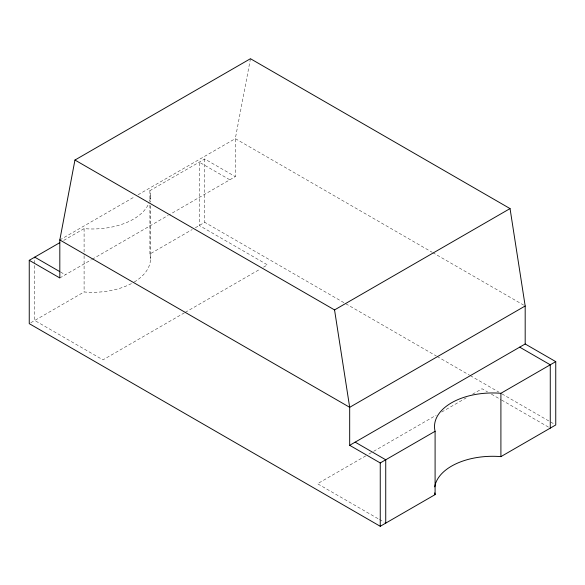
<?xml version="1.0" encoding="UTF-8"?>
<svg xmlns="http://www.w3.org/2000/svg" width="585" height="585" viewBox="0 0 585 585"><rect width="100%" height="100%" fill="white"/><g stroke="black" fill="none" stroke-linecap="round" stroke-linejoin="round"><path stroke-width="0.44" stroke-dasharray="2.92 2.19" d="M250.453 58.712L235.316 138.63L235.316 176.633L168.919 214.966M59.816 239.96L134.916 196.597M138.075 194.776L235.316 138.63L431.986 252.179M63.721 240.406L84.094 228.647A58.171 33.586 0 0 0 149.109 202.688M149.68 200.991A58.171 33.586 0 0 0 149.906 190.651L204.75 158.988L235.316 176.633M59.816 277.955L91.399 259.718M92.189 259.257L168.129 215.419M30.815 322.73L84.094 291.973A58.171 33.586 0 0 0 133.453 282.475M134.236 282.014A58.171 33.586 0 0 0 149.906 253.978L192.216 229.554M195.346 227.74L204.75 222.315L436.381 356.046M184.436 312.821L102.96 359.863L34.734 320.47L34.734 258.051M185.226 312.368L260.369 268.983M263.535 267.155L267.491 264.873L199.266 225.481L199.266 162.155L229.832 179.8M365.764 455.869L317.509 483.729L378.678 519.041M368.923 454.048L372.879 451.759M373.669 451.306L436.161 415.226M441.697 412.03L466.223 397.873M472.548 394.217L482.04 388.74L487.532 391.906M432.776 252.64L523.604 305.077M437.171 356.499L469.579 375.212M470.369 375.672L498.829 392.104M501.996 393.924L554.17 424.052M491.451 394.173L500.862 399.606M501.645 400.06L548.701 427.225M60.599 272.076L65.301 274.789M379.46 519.495L384.169 522.215M204.75 158.988L204.75 222.315M150.484 195.821L150.484 202.154M150.484 205.774L150.484 259.155M149.906 190.651L149.906 201.503M149.906 205.123L149.906 253.978M84.094 228.647L84.094 254.884M84.094 255.784L84.094 291.973"/><path stroke-width="0.88" d="M434.743 486.859A58.171 33.586 0 0 1 500.906 456.629L555.75 424.959L555.75 361.632L500.906 393.296A58.171 33.586 0 0 0 435.094 431.291L435.094 494.625L380.25 526.288L29.25 323.637L29.25 260.31L59.816 277.955L59.816 239.96L74.953 160.041L250.453 58.712L510.047 208.589L525.184 305.992L525.184 343.987L349.684 445.309L349.684 407.314L334.547 309.918L74.953 160.041M29.25 260.31L59.809 242.665M334.547 309.918L510.047 208.589M525.184 305.992L349.684 407.314L59.816 239.96M349.684 445.309L380.25 462.954L435.094 431.291M525.184 343.987L555.75 361.632M519.699 347.154L550.266 364.799L550.266 428.125M34.734 257.144L59.809 271.623M355.168 442.143L385.734 459.788L385.734 523.122M500.906 393.296L500.906 456.629M380.25 462.954L380.25 526.288M435.094 494.625A58.171 33.586 0 0 1 434.75 492.906"/></g></svg>
